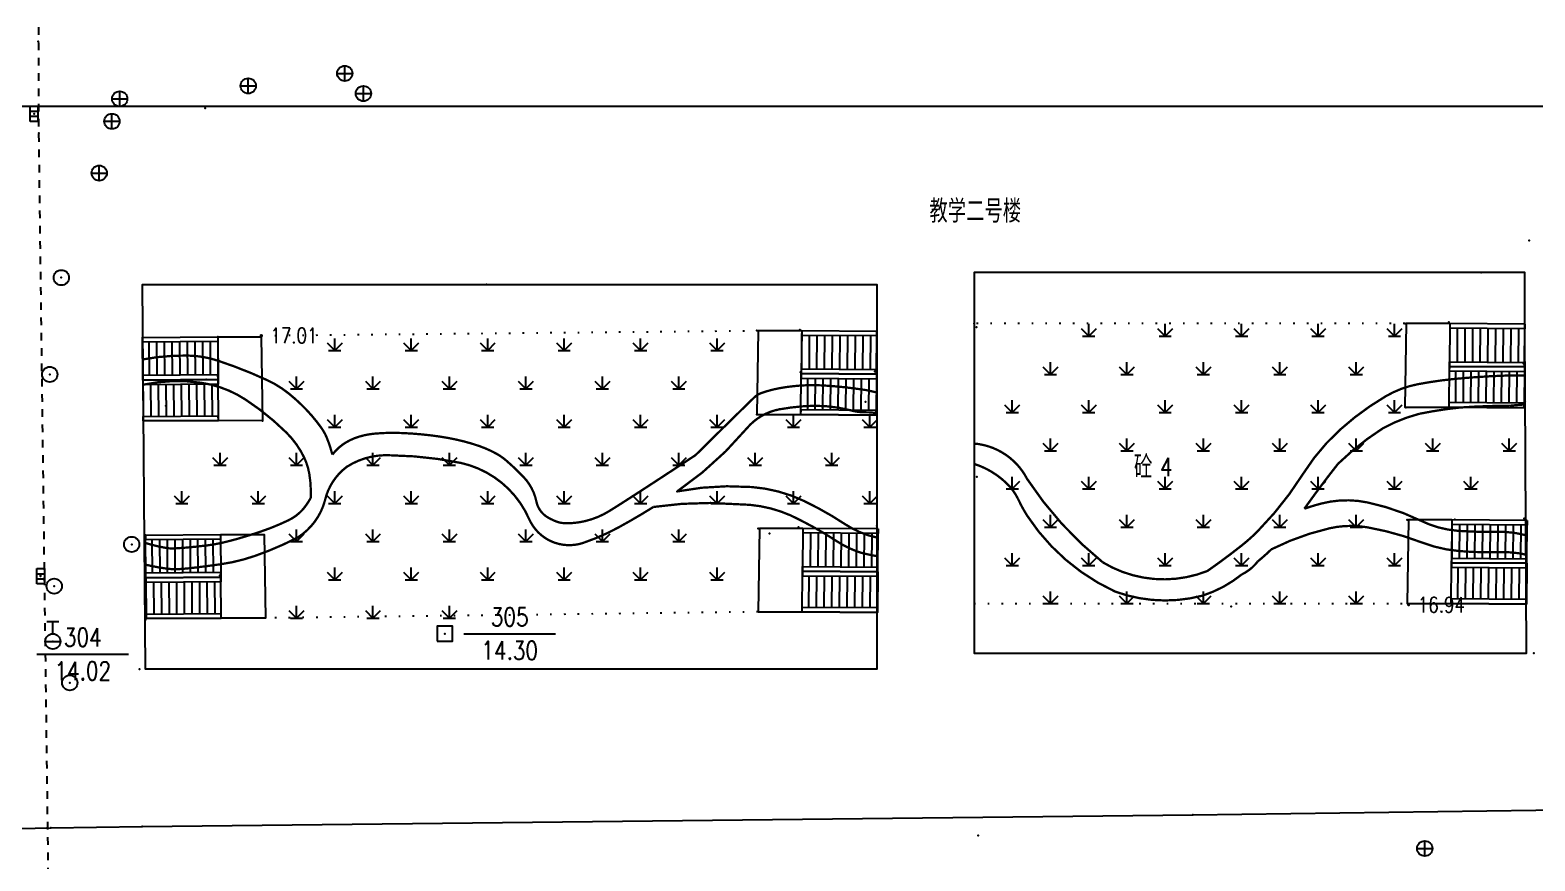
# Model space of a CAD drawing. Extents: x 940 to 2162, y 608 to 1562.
# Drawn here: x 1576.4 to 1674.8, y 1344.4 to 1398.7 of the extents above; entities that cross this region are included whole.
import ezdxf
from ezdxf.enums import TextEntityAlignment as Align

# ---------------------------------------------------------------- set-up
doc = ezdxf.new("R2010")
doc.units = 0
doc.header["$LTSCALE"] = 0.5
doc.header["$PDSIZE"] = 0.2
for name, pattern in [('X3', [5, 4, -1]), ('X4', [1.6, 0, -1.6]), ('X6', [2, 1, -1])]:
    doc.linetypes.add(name, pattern=pattern)
doc.layers.get('0').update_dxf_attribs({"linetype": 'CONTINUOUS'})
doc.layers.add('ASSIST', color=7, linetype='CONTINUOUS', plot=False)
for name, color, linetype in [('DLSS', 4, 'CONTINUOUS'), ('GCD', 1, 'CONTINUOUS'), ('GXYZ', 2, 'CONTINUOUS'), ('JMD', 6, 'CONTINUOUS'), ('KZD', 1, 'CONTINUOUS'), ('ZBTZ', 3, 'CONTINUOUS'), ('ZDH', 1, 'CONTINUOUS')]:
    doc.layers.add(name, color=color, linetype=linetype)
doc.styles.add('HZ', font='rs.shx', dxfattribs={"width": 0.8, "bigfont": 'hztxt.shx'})

# ---------------------------------------------------------------- blocks, each defined once
blk = doc.blocks.new('gc043')
for p, q in [((-1, 0), (1, 0)), ((0, -1), (0, 1))]:
    blk.add_line(p, q)
blk.add_circle((0, 0), 1)
blk = doc.blocks.new('gc188')
blk.add_circle((0, 0), 1)
blk = doc.blocks.new('gc041')
for p, q in [((-1, 0.5), (1, 0.5)), ((-1, -0.5), (-1, 0.5)), ((-0.33, 0.5), (-0.33, -0.5)), ((0.33, 0.5), (0.33, -0.5)), ((1, 0.5), (1, -0.5)), ((1, -0.5), (-1, -0.5))]:
    blk.add_line(p, q)
blk = doc.blocks.new('gc133')
for p, q in [((-0.8, 2.6), (0.8, 2.6)), ((0, 1), (0, 2.6)), ((-1, 0), (1, 0))]:
    blk.add_line(p, q)
blk.add_circle((0, 0), 1)
blk = doc.blocks.new('A$C18D03DA0')
at = {"layer": 'ASSIST', "linetype": 'Continuous', "flags": 128}
for points in [[(0, 0), (4.912, 0.04), (4.935, -2.758), (0.023, -2.798)], [(4.935, -2.758), (0.023, -2.798), (0.045, -5.472), (4.957, -5.432)]]:
    blk.add_lwpolyline(points, close=True, dxfattribs=at)
at = {"layer": 'JMD', "linetype": 'Continuous'}
for p, q in [((0, 0), (4.912, 0.04)), ((0, 0), (0.002, -0.3)), ((4.912, 0.04), (4.914, -0.26)), ((0.002, -0.3), (4.914, -0.26)), ((0.415, -0.297), (0.432, -2.494)), ((0.915, -0.293), (0.932, -2.49)), ((1.415, -0.288), (1.432, -2.486)), ((1.915, -0.284), (1.932, -2.482)), ((2.415, -0.28), (2.432, -2.478)), ((2.915, -0.276), (2.932, -2.474)), ((3.414, -0.272), (3.432, -2.47)), ((3.914, -0.268), (3.932, -2.466)), ((4.414, -0.264), (4.432, -2.462)), ((4.914, -0.26), (4.932, -2.458)), ((4.932, -2.458), (0.02, -2.498)), ((0.023, -2.798), (0.02, -2.498)), ((0.023, -2.798), (4.935, -2.758)), ((4.935, -2.758), (0.023, -2.798)), ((0.023, -2.798), (0.025, -3.098)), ((4.935, -2.758), (4.932, -2.458)), ((4.935, -2.758), (4.937, -3.058)), ((4.937, -3.058), (0.025, -3.098)), ((0.025, -3.098), (0.042, -5.172)), ((0.525, -3.094), (0.542, -5.168)), ((1.025, -3.09), (1.042, -5.164)), ((1.525, -3.086), (1.542, -5.16)), ((2.025, -3.082), (2.042, -5.156)), ((2.525, -3.077), (2.542, -5.151)), ((3.025, -3.073), (3.042, -5.147)), ((3.525, -3.069), (3.542, -5.143)), ((4.025, -3.065), (4.042, -5.139)), ((4.525, -3.061), (4.542, -5.135)), ((0.042, -5.172), (4.954, -5.132)), ((0.045, -5.472), (0.042, -5.172)), ((4.957, -5.432), (0.045, -5.472)), ((4.957, -5.432), (4.954, -5.132))]:
    blk.add_line(p, q, dxfattribs=at)
at = {"layer": 'JMD', "linetype": 'Continuous', "flags": 128}
blk.add_lwpolyline([(4.912, 0.04), (7.757, 0.04), (7.848, -5.432), (4.957, -5.432)], dxfattribs=at)
blk = doc.blocks.new('A$C64D12B4D')
at = {"linetype": 'Continuous', "xscale": -1}
blk.add_blockref('A$C18D03DA0', (7.848, -0.04), dxfattribs=at)
blk = doc.blocks.new('gc124')
for p, q in [((-1, 1), (0, 0)), ((-0.8, 0), (0.8, 0)), ((0, 0), (0, 1.6)), ((0, 0), (1, 1))]:
    blk.add_line(p, q)
blk = doc.blocks.new('A$C5BE33419')
at = {"linetype": 'Continuous', "xscale": -1}
blk.add_blockref('A$C18D03DA0', (7.848, 5.432), dxfattribs=at)
blk = doc.blocks.new('GC200')
at = {"linetype": 'Continuous', "const_width": 0.2, "flags": 128}
blk.add_lwpolyline([(-0.1, 0, 1), (0.1, 0, 1)], format="xyb", close=True, dxfattribs=at)
blk = doc.blocks.new('gc115')
blk.add_lwpolyline([(-1, -1), (1, -1), (1, 1), (-1, 1)], close=True)
blk.add_point((0, 0))

msp = doc.modelspace()

# ---------------------------------------------------------------- linework, layer by layer
at = {"layer": 'ASSIST', "linetype": 'Continuous', "flags": 128}
for points in [[(1583.752, 1378.616), (1588.664, 1378.656), (1588.687, 1375.858), (1583.775, 1375.818)], [(1588.687, 1375.858), (1583.775, 1375.818), (1583.797, 1373.144), (1588.709, 1373.184)]]:
    msp.add_lwpolyline(points, close=True, dxfattribs=at)
at = {"layer": 'ASSIST', "linetype": 'Continuous', "elevation": 14.274, "flags": 128}
for points in [[(1583.94, 1365.681), (1588.852, 1365.721), (1588.875, 1362.923), (1583.963, 1362.883)], [(1588.875, 1362.923), (1583.963, 1362.883), (1583.985, 1360.209), (1588.897, 1360.249)]]:
    msp.add_lwpolyline(points, close=True, dxfattribs=at)
at = {"layer": 'DLSS', "linetype": 'X6', "flags": 128}
for points, elevation in [([(1480.431, 1431.9), (1480.258, 1435.196), (1479.63, 1491.462, -0.064465), (1479.928, 1500.108, -0.154295), (1482.47, 1507.49, -0.179135), (1492.434, 1515.315, -0.003756), (1520.182, 1525.429, 0.000002), (1587.348, 1553.15, 0.011631), (1593.717, 1556.252, -0.359566), (1631.492, 1550.055), (1864.486, 1306.387)], 13.785), ([(1578.857, 1244.417), (1576.976, 1391.984), (1576.976, 1405.811, -0.207514), (1578.941, 1412.082, -0.238549), (1584.21, 1415), (1691.083, 1416.2, -0.252129), (1696.695, 1413.178, -0.114855), (1698.405, 1407.871), (1698.31, 1399.465), (1699.067, 1358.32)], 13.77)]:
    msp.add_lwpolyline(points, format="xyb", dxfattribs=dict(at, elevation=elevation))
at = {"layer": 'DLSS', "linetype": 'X3', "const_width": 0.15, "flags": 128}
for points in [[(1583.764, 1377.171, -0.051198), (1586.705, 1377.424, -0.07583), (1588.677, 1377.09, -0.028746), (1591.928, 1375.803, -0.061649), (1593.316, 1374.938, -0.033102), (1594.49, 1373.852, -0.034965), (1595.452, 1372.682, -0.05755), (1595.795, 1372.059, -0.034721), (1596.163, 1370.943)], [(1583.802, 1375.518, -0.088632), (1587.583, 1375.644, -0.10914), (1590.469, 1374.554, -0.050242), (1593.152, 1372.389, -0.086421), (1594.321, 1370.749, -0.071394), (1594.658, 1369.673, -0.051306), (1594.751, 1368.11)], [(1641.594, 1369.356, 0.0783), (1646.55, 1363.89, 0.234872), (1653.386, 1363.327, 0.015228), (1655.641, 1365.004, 0.030669), (1656.68, 1365.936, 0.054674), (1659.643, 1369.683, -0.06921), (1662.073, 1372.58, -0.051282), (1665.053, 1374.762, -0.085311), (1667.141, 1375.547, -0.023037), (1669.562, 1375.896, -0.016432), (1672.983, 1376.116, -0.007842), (1673.383, 1376.122, -0.004045), (1674.158, 1376.116)], [(1641.594, 1369.356, 0.051563), (1641.108, 1370.097, 0.051563), (1640.48, 1370.723, 0.074887), (1639.374, 1371.373, 0.074887), (1638.125, 1371.669)], [(1641.596, 1366.952, -0.03208), (1640.99, 1368.071, 0.08543), (1640.267, 1369.053, 0.05849), (1639.272, 1369.821, 0.05849), (1638.125, 1370.338)], [(1618.714, 1368.534, -0.067067), (1623.588, 1368.821, -0.093042), (1627.003, 1367.911, -0.034198), (1629.689, 1366.392, 0.065626), (1631.14, 1365.688, 0.014604), (1631.341, 1365.628, 0.006962), (1631.767, 1365.52)], [(1617.161, 1367.517, -0.05871), (1622.758, 1367.69, -0.123908), (1626.758, 1366.658, -0.029731), (1629.126, 1365.29, 0.055791), (1630.427, 1364.626, 0.030719), (1630.888, 1364.483, 0.016514), (1631.767, 1364.301)], [(1657.572, 1364.745, -0.060942), (1661.372, 1366.12, -0.100077), (1663.848, 1366.184, -0.048911), (1667.404, 1365.195, 0.071679), (1669.865, 1364.63, 0.028765), (1672.375, 1364.566, -0.048451), (1673.864, 1364.47, -0.01512), (1673.956, 1364.452, -0.004319), (1674.276, 1364.377)], [(1593.902, 1365.522, -0.036103), (1591.088, 1364.309, -0.048479), (1588.868, 1363.77, -0.00596), (1587.038, 1363.532, -0.012686), (1586.175, 1363.453, -0.048799), (1585.361, 1363.478, -0.027769), (1583.956, 1363.739)]]:
    msp.add_lwpolyline(points, format="xyb", dxfattribs=at)
at = {"layer": 'DLSS', "linetype": 'X3', "const_width": 0.15}
for points in [[(1631.767, 1375.005, 0.005986), (1631.212, 1375.136, 0.017497), (1631.02, 1375.172, 0.011458), (1629.455, 1375.371, 0.013338), (1628.103, 1375.475, 0.029634), (1626.805, 1375.463, 0.027359), (1625.41, 1375.29, 0.04318), (1624.197, 1374.962, 0.104887), (1623.755, 1374.685, 0.001659), (1623.276, 1374.22, 0.000493), (1621.672, 1372.645, 0.001433), (1620.166, 1371.155, -0.009121), (1619.925, 1370.925, -0.040762), (1619.863, 1370.876, -0.001098), (1617.431, 1369.279, -0.001807), (1615.422, 1367.976, -0.003256), (1614.299, 1367.264, -0.061342), (1613.099, 1366.705, -0.062072), (1611.813, 1366.458, -0.016406), (1611.557, 1366.45, -0.015948), (1611.293, 1366.458, -0.071592), (1610.851, 1366.551, -0.047319), (1610.236, 1366.843, -0.209867), (1609.509, 1367.866, 0.140514), (1608.658, 1369.486, 0.024157), (1607.522, 1370.565, 0.050923), (1606.911, 1370.991, 0.042492), (1605.792, 1371.495, 0.032173), (1604.232, 1371.932, 0.021871), (1602.659, 1372.195, 0.018664), (1600.798, 1372.352, 0.032661), (1598.969, 1372.319, 0.054121), (1597.884, 1372.109, 0.060784), (1597.039, 1371.73, 0.069032), (1596.405, 1371.217, 0.015238), (1596.163, 1370.943, 0.030787)], [(1618.714, 1368.534, 0.068149), (1623.273, 1372.666, -0.174473), (1625.404, 1373.906, -0.039472), (1627.663, 1374.139, -0.063881), (1630.048, 1373.846, 0.075578), (1631.001, 1373.711, -0.056135), (1631.767, 1373.646)], [(1659.728, 1367.403, -0.012436), (1661.926, 1370.338, -0.051021), (1664.86, 1372.663, -0.061866), (1667.244, 1373.613, -0.023666), (1669.875, 1374.021, -0.01942), (1673.142, 1374.136, -0.012018), (1673.882, 1374.202, 0.349588), (1674.168, 1374.432)], [(1593.902, 1365.522, 0.188215), (1595.678, 1367.939, -0.177046), (1597.098, 1370.137, -0.159897), (1599.968, 1370.896, -0.047506), (1604.575, 1370.396, -0.239117), (1609.031, 1366.729, 0.388861), (1612.566, 1365.166, 0.043952), (1614.887, 1366.184, 0.014532), (1617.161, 1367.517, 0.068149)], [(1594.751, 1368.11, -0.032977), (1594.366, 1367.519, -0.046075), (1594.028, 1367.145, -0.073516), (1593.297, 1366.648, -0.032035), (1591.427, 1365.888, -0.009017), (1590.191, 1365.5, -0.011024), (1589.167, 1365.223, -0.028945), (1587.985, 1365.003, -0.016345), (1585.866, 1364.804, -0.060699), (1585.244, 1364.842, -0.028342), (1583.951, 1365.156)], [(1659.728, 1367.403, -0.01949), (1660.832, 1367.739, -0.116234), (1663.848, 1367.814, -0.061947), (1667.361, 1366.609, 0.093786), (1669.738, 1365.959, 0.026483), (1671.983, 1365.898, -0.039743), (1673.478, 1365.818, -0.018024), (1673.684, 1365.783, -0.006956), (1674.211, 1365.666)], [(1641.594, 1366.956, 0.141058), (1647.355, 1361.978, 0.153365), (1653.072, 1361.714, 0.092298), (1655.641, 1363.105, 0.119961), (1656.68, 1363.953, 0.021391), (1657.572, 1364.745, -0.012935)]]:
    msp.add_lwpolyline(points, format="xyb", dxfattribs=at)
at = {"layer": 'JMD', "linetype": 'Continuous'}
for p, q in [((1583.752, 1378.616), (1588.664, 1378.656)), ((1583.752, 1378.616), (1583.754, 1378.316)), ((1583.754, 1378.316), (1588.666, 1378.356)), ((1584.167, 1378.319), (1584.184, 1376.122)), ((1584.667, 1378.323), (1584.684, 1376.126)), ((1585.167, 1378.328), (1585.184, 1376.13)), ((1585.667, 1378.332), (1585.684, 1376.134)), ((1586.167, 1378.336), (1586.184, 1376.138)), ((1586.667, 1378.34), (1586.684, 1376.142)), ((1587.166, 1378.344), (1587.184, 1376.146)), ((1587.666, 1378.348), (1587.684, 1376.15)), ((1588.166, 1378.352), (1588.184, 1376.154)), ((1588.664, 1378.656), (1588.666, 1378.356)), ((1588.666, 1378.356), (1588.684, 1376.158)), ((1588.684, 1376.158), (1583.772, 1376.118)), ((1583.775, 1375.818), (1583.772, 1376.118)), ((1583.775, 1375.818), (1588.687, 1375.858)), ((1588.687, 1375.858), (1583.775, 1375.818)), ((1583.775, 1375.818), (1583.777, 1375.518)), ((1588.687, 1375.858), (1588.684, 1376.158)), ((1588.687, 1375.858), (1588.689, 1375.558)), ((1588.689, 1375.558), (1583.777, 1375.518)), ((1583.777, 1375.518), (1583.794, 1373.444)), ((1584.277, 1375.522), (1584.294, 1373.448)), ((1584.777, 1375.526), (1584.794, 1373.452)), ((1585.277, 1375.53), (1585.294, 1373.456)), ((1585.777, 1375.534), (1585.794, 1373.46)), ((1586.277, 1375.539), (1586.294, 1373.465)), ((1586.777, 1375.543), (1586.794, 1373.469)), ((1587.277, 1375.547), (1587.294, 1373.473)), ((1587.777, 1375.551), (1587.794, 1373.477)), ((1588.277, 1375.555), (1588.294, 1373.481)), ((1583.794, 1373.444), (1588.706, 1373.484)), ((1583.797, 1373.144), (1583.794, 1373.444)), ((1588.709, 1373.184), (1583.797, 1373.144)), ((1588.709, 1373.184), (1588.706, 1373.484)), ((1583.94, 1365.681, 14.274), (1588.852, 1365.721, 14.274)), ((1583.94, 1365.681, 14.274), (1583.942, 1365.381, 14.274)), ((1583.942, 1365.381, 14.274), (1588.854, 1365.421, 14.274)), ((1584.355, 1365.384, 14.274), (1584.372, 1363.187, 14.274)), ((1584.855, 1365.388, 14.274), (1584.872, 1363.191, 14.274)), ((1585.355, 1365.393, 14.274), (1585.372, 1363.195, 14.274)), ((1585.855, 1365.397, 14.274), (1585.872, 1363.199, 14.274)), ((1586.355, 1365.401, 14.274), (1586.372, 1363.203, 14.274)), ((1586.855, 1365.405, 14.274), (1586.872, 1363.207, 14.274)), ((1587.354, 1365.409, 14.274), (1587.372, 1363.211, 14.274)), ((1587.854, 1365.413, 14.274), (1587.872, 1363.215, 14.274)), ((1588.354, 1365.417, 14.274), (1588.372, 1363.219, 14.274)), ((1588.852, 1365.721, 14.274), (1588.854, 1365.421, 14.274)), ((1588.854, 1365.421, 14.274), (1588.872, 1363.223, 14.274)), ((1588.872, 1363.223, 14.274), (1583.96, 1363.183, 14.274)), ((1583.963, 1362.883, 14.274), (1583.96, 1363.183, 14.274)), ((1588.875, 1362.923, 14.274), (1588.872, 1363.223, 14.274)), ((1583.963, 1362.883, 14.274), (1588.875, 1362.923, 14.274)), ((1588.875, 1362.923, 14.274), (1583.963, 1362.883, 14.274)), ((1583.963, 1362.883, 14.274), (1583.965, 1362.583, 14.274)), ((1588.877, 1362.623, 14.274), (1583.965, 1362.583, 14.274)), ((1583.965, 1362.583, 14.274), (1583.982, 1360.509, 14.274)), ((1584.465, 1362.587, 14.274), (1584.482, 1360.513, 14.274)), ((1584.965, 1362.591, 14.274), (1584.982, 1360.517, 14.274)), ((1585.465, 1362.595, 14.274), (1585.482, 1360.521, 14.274)), ((1585.965, 1362.599, 14.274), (1585.982, 1360.525, 14.274)), ((1586.465, 1362.604, 14.274), (1586.482, 1360.53, 14.274)), ((1586.965, 1362.608, 14.274), (1586.982, 1360.534, 14.274)), ((1587.465, 1362.612, 14.274), (1587.482, 1360.538, 14.274)), ((1587.965, 1362.616, 14.274), (1587.982, 1360.542, 14.274)), ((1588.465, 1362.62, 14.274), (1588.482, 1360.546, 14.274)), ((1588.875, 1362.923, 14.274), (1588.877, 1362.623, 14.274)), ((1583.982, 1360.509, 14.274), (1588.894, 1360.549, 14.274)), ((1583.985, 1360.209, 14.274), (1583.982, 1360.509, 14.274)), ((1588.897, 1360.249, 14.274), (1583.985, 1360.209, 14.274)), ((1588.897, 1360.249, 14.274), (1588.894, 1360.549, 14.274))]:
    msp.add_line(p, q, dxfattribs=at)
at = {"layer": 'JMD', "linetype": 'Continuous', "flags": 128}
for points in [[(1570.538, 1346.359), (1577.75, 1346.53), (1583.718, 1346.608), (1652.43, 1347.364), (1674.863, 1347.67), (1706.573, 1348.038), (1741.418, 1347.251), (1741.295, 1358.995), (1726.966, 1358.591), (1726.859, 1365.152), (1726.884, 1393.73), (1722.969, 1393.73), (1570.023, 1393.73)], [(1674.143, 1379.174), (1674.143, 1382.856), (1638.125, 1382.856), (1638.125, 1357.96), (1674.249, 1357.96)], [(1606.251, 1382.078), (1631.767, 1382.078), (1631.767, 1356.909), (1583.945, 1356.909), (1583.752, 1382.078)]]:
    msp.add_lwpolyline(points, close=True, dxfattribs=at)
at = {"layer": 'JMD', "linetype": 'X4', "flags": 128}
for points in [[(1591.509, 1378.733), (1623.917, 1379.058)], [(1666.297, 1379.514), (1638.125, 1379.515), (1638.125, 1379.273)], [(1638.125, 1361.195), (1666.446, 1361.195)], [(1624.003, 1360.646), (1591.788, 1360.249)]]:
    msp.add_lwpolyline(points, dxfattribs=at)
at = {"layer": 'JMD', "linetype": 'Continuous', "flags": 128}
msp.add_lwpolyline([(1588.664, 1378.656), (1591.509, 1378.656), (1591.6, 1373.144), (1588.709, 1373.184)], dxfattribs=at)
at = {"layer": 'JMD', "linetype": 'Continuous', "elevation": 14.274, "flags": 128}
msp.add_lwpolyline([(1588.852, 1365.721), (1591.697, 1365.721), (1591.788, 1360.249), (1588.897, 1360.249)], dxfattribs=at)
at = {"layer": 'KZD', "linetype": 'Continuous'}
for p, q in [((1604.762, 1359.225), (1610.762, 1359.225)), ((1576.843, 1357.889), (1582.843, 1357.889))]:
    msp.add_line(p, q, dxfattribs=at)
at = {"layer": 'ZDH', "linetype": 'Continuous'}
for p in [(1576.92, 1397.98, 13.942), (1576.92, 1397.98, 13.942), (1576.92, 1397.98, 13.942), (1596.974, 1395.888, 13.992), (1596.974, 1395.888, 13.992), (1596.974, 1395.888, 13.992), (1590.667, 1395.073, 14.048), (1590.667, 1395.073, 14.048), (1590.667, 1395.073, 14.048), (1598.194, 1394.57, 14.074), (1598.194, 1394.57, 14.074), (1598.194, 1394.57, 14.074), (1582.256, 1394.217, 14.116), (1582.256, 1394.217, 14.116), (1582.256, 1394.217, 14.116), (1587.852, 1393.604, 14.155), (1587.852, 1393.604, 14.155), (1587.852, 1393.604, 14.155), (1576.653, 1393.244, 13.963), (1576.653, 1393.244, 13.963), (1576.653, 1393.244, 13.963), (1581.749, 1392.751, 14.215), (1581.749, 1392.751, 14.215), (1581.749, 1392.751, 14.215), (1576.976, 1391.984, 13.973), (1576.976, 1391.984, 13.973), (1576.976, 1391.984, 13.973), (1580.919, 1389.367, 14.252), (1580.919, 1389.367, 14.252), (1580.919, 1389.367, 14.252), (1674.439, 1384.948, 19.408), (1674.439, 1384.948, 19.408), (1671.295, 1382.856, 19.407), (1671.295, 1382.856, 19.407), (1578.44, 1382.522, 14.244), (1578.44, 1382.522, 14.244), (1578.44, 1382.522, 14.244), (1606.251, 1382.078, 19.408), (1606.251, 1382.078, 19.408), (1591.509, 1378.733, 17.013), (1591.509, 1378.733, 17.013), (1623.917, 1379.058, 16.962), (1623.917, 1379.058, 16.962), (1626.738, 1379.116, 16.943), (1626.738, 1379.116, 16.943), (1638.125, 1379.515, 13.891), (1638.125, 1379.515, 13.891), (1638.282, 1379.273, 19.541), (1638.282, 1379.273, 19.541), (1666.297, 1379.514, 16.919), (1666.297, 1379.514, 16.919), (1669.182, 1379.604, 16.905), (1669.182, 1379.604, 16.905), (1583.752, 1378.616, 14.297), (1583.752, 1378.616, 14.297), (1588.664, 1378.656, 16.959), (1588.664, 1378.656, 16.959), (1674.068, 1376.898, 14.317), (1674.068, 1376.898, 14.317), (1577.685, 1376.191, 14.249), (1577.685, 1376.191, 14.249), (1577.685, 1376.191, 14.249), (1587.92, 1375.858, 13.886), (1587.92, 1375.858, 13.886), (1626.784, 1376.331, 16.896), (1626.784, 1376.331, 16.896), (1631.633, 1376.39, 14.301), (1631.633, 1376.39, 14.301), (1672.983, 1376.116, 13.894), (1672.983, 1376.116, 13.894), (1667.141, 1375.547, 13.903), (1667.141, 1375.547, 13.903), (1585.264, 1374.127, 13.859), (1585.264, 1374.127, 13.859), (1590.469, 1374.554, 13.886), (1590.469, 1374.554, 13.886), (1625.404, 1373.906, 13.86), (1625.404, 1373.906, 13.86), (1631.02, 1374.397, 13.894), (1631.02, 1374.397, 13.894), (1666.364, 1374.025, 16.954), (1666.364, 1374.025, 16.954), (1591.6, 1373.144, 17.007), (1591.6, 1373.144, 17.007), (1623.919, 1373.572, 16.949), (1623.919, 1373.572, 16.949), (1631.691, 1373.664, 19.532), (1631.691, 1373.664, 19.532), (1662.073, 1372.58, 14.022), (1662.073, 1372.58, 14.022), (1597.098, 1370.137, 13.95), (1597.098, 1370.137, 13.95), (1604.575, 1370.396, 13.975), (1604.575, 1370.396, 13.975), (1638.306, 1369.491, 13.959), (1638.306, 1369.491, 13.959), (1641.594, 1369.356, 13.986), (1641.594, 1369.356, 13.986), (1618.714, 1368.534, 13.96), (1618.714, 1368.534, 13.96), (1663.848, 1367.814, 13.962), (1663.848, 1367.814, 13.962), (1624.003, 1366.118, 16.936), (1624.003, 1366.118, 16.936), (1626.656, 1366.197, 16.939), (1626.656, 1366.197, 16.939), (1631.778, 1366.29, 19.524), (1631.778, 1366.29, 19.524), (1656.68, 1365.936, 13.982), (1656.68, 1365.936, 13.982), (1666.446, 1366.667, 16.981), (1666.446, 1366.667, 16.981), (1669.566, 1366.694, 17.162), (1669.566, 1366.694, 17.162), (1669.738, 1365.959, 13.878), (1669.738, 1365.959, 13.878), (1674.101, 1366.762, 19.492), (1674.101, 1366.762, 19.492), (1583.04, 1365.069, 14.269), (1583.04, 1365.069, 14.269), (1583.94, 1365.681, 14.274), (1583.94, 1365.681, 14.274), (1593.902, 1365.522, 13.93), (1593.902, 1365.522, 13.93), (1612.566, 1365.166, 13.894), (1612.566, 1365.166, 13.894), (1624.747, 1365.787, 13.925), (1624.747, 1365.787, 13.925), (1631.14, 1365.688, 13.896), (1631.14, 1365.688, 13.896), (1673.478, 1365.818, 13.91), (1673.478, 1365.818, 13.91), (1577.081, 1363.061, 13.976), (1577.081, 1363.061, 13.976), (1577.083, 1362.981, 13.968), (1577.083, 1362.981, 13.968), (1577.083, 1362.981, 13.968), (1588.797, 1363.039, 16.917), (1588.797, 1363.039, 16.917), (1653.386, 1363.327, 13.867), (1653.386, 1363.327, 13.867), (1577.973, 1362.334, 14.253), (1577.973, 1362.334, 14.253), (1654.943, 1361.004, 13.756), (1654.943, 1361.004, 13.756), (1666.544, 1361.117, 16.942), (1666.544, 1361.117, 16.942), (1583.945, 1360.127, 14.288), (1583.945, 1360.127, 14.288), (1603.512, 1359.225, 14.302), (1577.885, 1358.715, 14.261), (1577.885, 1358.715, 14.261), (1674.74, 1357.96, 19.402), (1674.74, 1357.96, 19.402), (1583.554, 1356.909, 14.276), (1583.554, 1356.909, 14.276), (1578.99, 1356.013, 14.245), (1578.99, 1356.013, 14.245), (1578.99, 1356.013, 14.245), (1652.43, 1347.364, 14.206), (1652.43, 1347.364, 14.206), (1577.527, 1346.539, 14.006), (1577.527, 1346.539, 14.006), (1577.527, 1346.539, 14.006), (1577.75, 1346.53, 14.23), (1577.75, 1346.53, 14.23), (1577.75, 1346.53, 14.23), (1583.718, 1346.608, 14.247), (1583.718, 1346.608, 14.247), (1583.718, 1346.608, 14.247), (1638.387, 1346.022, 19.466), (1638.387, 1346.022, 19.466), (1667.597, 1345.168, 14.049), (1667.597, 1345.168, 14.049)]:
    msp.add_point(p, dxfattribs=at)

# ---------------------------------------------------------------- block references
at = {"linetype": 'Continuous'}
for name, p in [('A$C5BE33419', (1623.919, 1373.572, 16.949)), ('A$C64D12B4D', (1666.297, 1379.514, 16.919)), ('A$C64D12B4D', (1624.003, 1366.118, 16.936)), ('A$C64D12B4D', (1666.446, 1366.667, 16.981))]:
    msp.add_blockref(name, p, dxfattribs=at)
at = {"layer": 'GCD', "linetype": 'Continuous'}
ref = msp.add_blockref('GC200', (1591.509, 1378.733, 17.013), dxfattribs=dict(at, xscale=0.5, yscale=0.5, zscale=0.5))
ref.add_attrib('height', '17.01', dxfattribs={"linetype": 'Continuous', "height": 1, "style": 'HZ', "width": 0.8}).set_placement((1592.109, 1378.733, 17.013), align=Align.MIDDLE_LEFT)
ref = msp.add_blockref('GC200', (1666.544, 1361.117, 16.942), dxfattribs=dict(at, xscale=0.5, yscale=0.5, zscale=0.5))
ref.add_attrib('height', '16.94', dxfattribs={"linetype": 'Continuous', "height": 1, "style": 'HZ', "width": 0.8}).set_placement((1667.144, 1361.117, 16.942), align=Align.MIDDLE_LEFT)
at = {"layer": 'GXYZ', "linetype": 'Continuous', "xscale": 0.5, "yscale": 0.5}
for name, p in [('gc043', (1590.667, 1395.073)), ('gc043', (1596.974, 1395.888)), ('gc043', (1582.256, 1394.217)), ('gc043', (1598.194, 1394.57)), ('gc043', (1581.749, 1392.751)), ('gc043', (1580.919, 1389.367)), ('gc188', (1578.44, 1382.522)), ('gc188', (1577.685, 1376.191)), ('gc188', (1583.04, 1365.069)), ('gc188', (1577.973, 1362.334)), ('gc133', (1577.885, 1358.715, 14.261)), ('gc188', (1578.99, 1356.013)), ('gc043', (1667.597, 1345.168))]:
    msp.add_blockref(name, p, dxfattribs=at)
at = {"layer": 'GXYZ', "linetype": 'Continuous', "xscale": 0.5, "yscale": 0.5, "zscale": 0.5, "rotation": 90}
for p in [(1576.653, 1393.244, 13.963), (1577.083, 1362.981, 13.968)]:
    msp.add_blockref('gc041', p, dxfattribs=at)
at = {"layer": 'KZD', "linetype": 'Continuous', "xscale": 0.5, "yscale": 0.5}
msp.add_blockref('gc115', (1603.512, 1359.225, 14.302), dxfattribs=at)
at = {"layer": 'ZBTZ', "linetype": 'Continuous', "xscale": 0.5, "yscale": 0.5}
for p in [(1645.625, 1378.695), (1650.625, 1378.695), (1655.625, 1378.695), (1660.625, 1378.695), (1665.625, 1378.695), (1596.321, 1377.749), (1601.321, 1377.749), (1606.321, 1377.749), (1611.321, 1377.749), (1616.321, 1377.749), (1621.321, 1377.749), (1643.125, 1376.195), (1648.125, 1376.195), (1653.125, 1376.195), (1658.125, 1376.195), (1663.125, 1376.195), (1593.821, 1375.249), (1598.821, 1375.249), (1603.821, 1375.249), (1608.821, 1375.249), (1613.821, 1375.249), (1618.821, 1375.249), (1640.625, 1373.695), (1645.625, 1373.695), (1650.625, 1373.695), (1655.625, 1373.695), (1660.625, 1373.695), (1665.625, 1373.695), (1596.321, 1372.749), (1601.321, 1372.749), (1606.321, 1372.749), (1611.321, 1372.749), (1616.321, 1372.749), (1621.321, 1372.749), (1626.321, 1372.749), (1631.321, 1372.749), (1643.125, 1371.195), (1648.125, 1371.195), (1653.125, 1371.195), (1658.125, 1371.195), (1663.125, 1371.195), (1668.125, 1371.195), (1673.125, 1371.195), (1588.821, 1370.249), (1593.821, 1370.249), (1598.821, 1370.249), (1603.821, 1370.249), (1608.821, 1370.249), (1613.821, 1370.249), (1618.821, 1370.249), (1623.821, 1370.249), (1628.821, 1370.249), (1640.625, 1368.695), (1645.625, 1368.695), (1650.625, 1368.695), (1655.625, 1368.695), (1660.625, 1368.695), (1665.625, 1368.695), (1670.625, 1368.695), (1586.321, 1367.749), (1591.321, 1367.749), (1596.321, 1367.749), (1601.321, 1367.749), (1606.321, 1367.749), (1611.321, 1367.749), (1616.321, 1367.749), (1621.321, 1367.749), (1626.321, 1367.749), (1631.321, 1367.749), (1643.125, 1366.195), (1648.125, 1366.195), (1653.125, 1366.195), (1658.125, 1366.195), (1663.125, 1366.195), (1593.821, 1365.249), (1598.821, 1365.249), (1603.821, 1365.249), (1608.821, 1365.249), (1613.821, 1365.249), (1618.821, 1365.249), (1640.625, 1363.695), (1645.625, 1363.695), (1650.625, 1363.695), (1655.625, 1363.695), (1660.625, 1363.695), (1665.625, 1363.695), (1596.321, 1362.749), (1601.321, 1362.749), (1606.321, 1362.749), (1611.321, 1362.749), (1616.321, 1362.749), (1621.321, 1362.749), (1643.125, 1361.195), (1648.125, 1361.195), (1653.125, 1361.195), (1658.125, 1361.195), (1663.125, 1361.195), (1593.821, 1360.249), (1598.821, 1360.249), (1603.821, 1360.249)]:
    msp.add_blockref('gc124', p, dxfattribs=at)

# ---------------------------------------------------------------- texts
at = {"layer": 'JMD', "linetype": 'Continuous', "style": 'HZ', "width": 0.8}
msp.add_text('教学二号楼', height=1.5, dxfattribs=at).set_placement((1638.209, 1386.954), align=Align.MIDDLE)
msp.add_text('砼', height=1.5, dxfattribs=at).set_placement((1649.786, 1370.141), align=Align.MIDDLE_RIGHT)
msp.add_text('4', height=1.2, dxfattribs=at).set_placement((1650.286, 1370.141), align=Align.MIDDLE_LEFT)
at = {"layer": 'KZD', "linetype": 'Continuous', "style": 'HZ', "width": 0.8}
for s, p in [('305', (1607.762, 1360.325)), ('304', (1579.843, 1358.989)), ('14.30', (1607.762, 1358.125)), ('14.02', (1579.843, 1356.789))]:
    msp.add_text(s, height=1.2, dxfattribs=at).set_placement(p, align=Align.MIDDLE)

doc.saveas('drawing.dxf')
